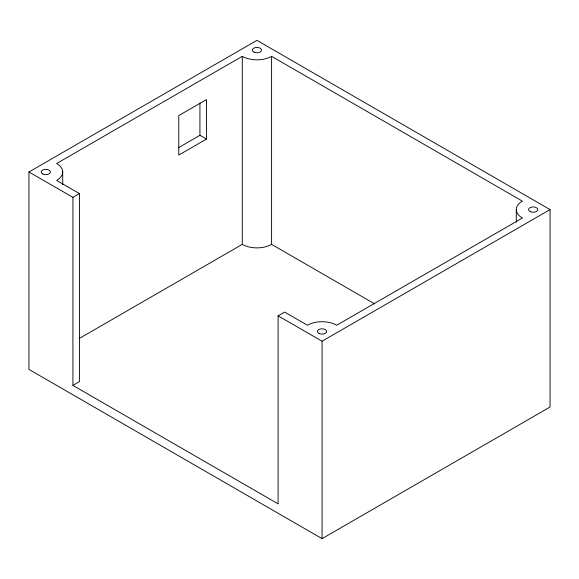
<?xml version="1.0" encoding="UTF-8"?>
<svg xmlns="http://www.w3.org/2000/svg" width="579" height="579" viewBox="0 0 579 579"><rect width="100%" height="100%" fill="white"/><g stroke="black" fill="none" stroke-linecap="round" stroke-linejoin="round"><path stroke-width="0.87" d="M28.95 171.977L256.931 40.356L550.05 209.584L550.05 407.023L322.069 538.644L28.95 369.416L28.95 171.977L72.918 197.359L79.432 193.603L79.432 381.641L72.918 385.397L72.918 197.359M72.918 385.397L278.101 503.86L278.101 315.823L284.615 312.059L307.413 325.224A20.728 11.964 0 0 1 336.725 325.224L522.367 218.044A20.728 11.964 0 0 1 522.367 201.123L271.587 56.337A20.728 11.964 0 0 1 242.275 56.337L56.633 163.517A20.728 11.964 0 0 1 56.633 180.438L79.432 193.603M178.404 147.746L199.936 135.312L206.45 139.076L206.45 99.588L178.766 115.568L178.766 155.056L206.45 139.076M79.352 338.44L242.275 244.374A20.728 11.964 0 0 0 271.587 244.374L374.714 303.91M278.101 315.823L322.069 341.205L550.05 209.584M516.294 209.584L516.294 222.242M322.069 341.205L322.069 538.644M271.587 56.337L271.587 244.374M242.275 56.337L242.275 244.374M199.936 103.004L199.936 135.312M62.706 171.977L62.706 184.636M254.188 52.233A4.603 2.656 0 0 0 261.505 50.402A4.603 2.656 0 0 0 255.1 47.659A4.603 2.656 0 0 0 254.188 52.233M42.571 173.859A4.603 2.656 0 0 0 50.279 172.665A4.603 2.656 0 0 0 44.634 169.408A4.603 2.656 0 0 0 42.571 173.859M319.188 333.54A4.603 2.656 0 0 0 326.621 331.868A4.603 2.656 0 0 0 320.397 328.988A4.603 2.656 0 0 0 319.188 333.54M530.306 211.668A4.603 2.656 0 0 0 537.732 209.974A4.603 2.656 0 0 0 531.486 207.108A4.603 2.656 0 0 0 530.306 211.668"/></g></svg>
